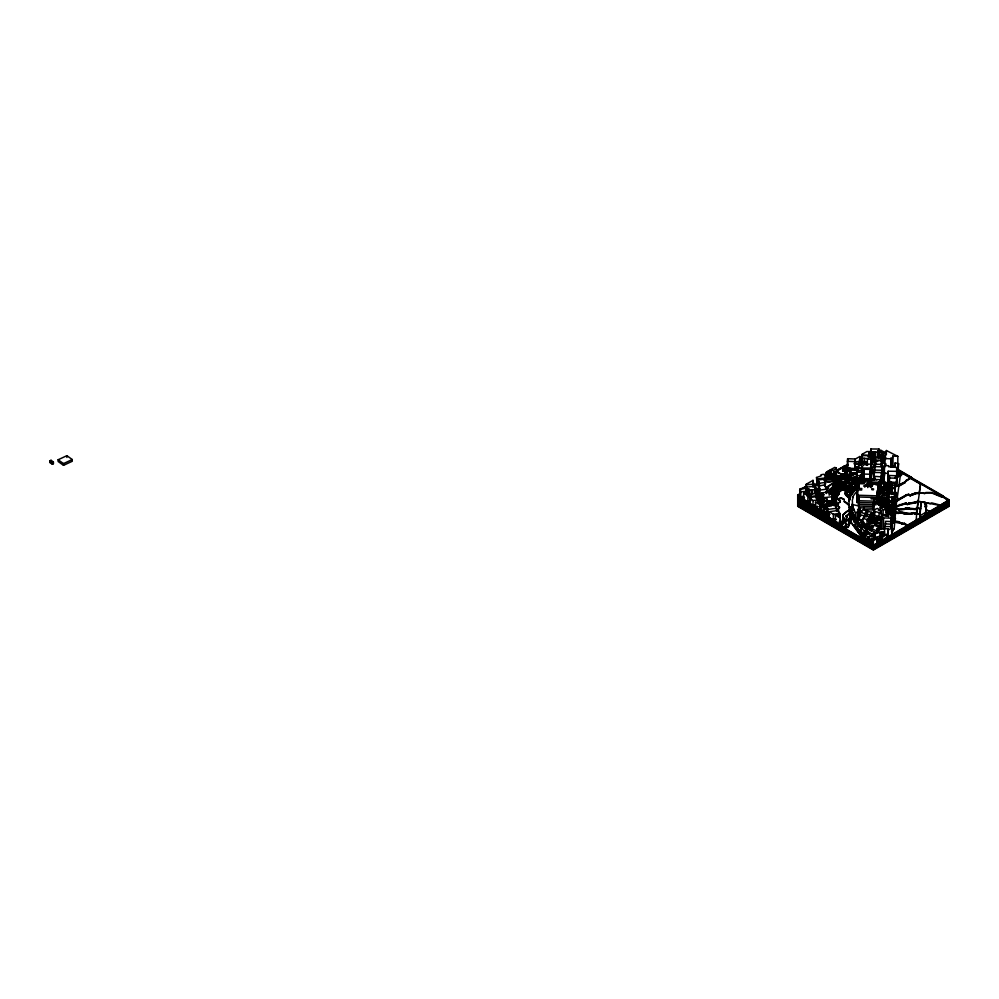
<?xml version="1.0" encoding="UTF-8"?>
<svg xmlns="http://www.w3.org/2000/svg" width="999" height="999" viewBox="0 0 999 999"><rect width="100%" height="100%" fill="white"/><g stroke="black" fill="none" stroke-linecap="round" stroke-linejoin="round"><path stroke-width="1.5" d="M832.492 504.283L833.616 503.633L833.616 502.235L832.179 501.411L833.616 502.235M834.615 504.645L834.627 502.085L833.203 501.261L834.727 502.622M836.7 505.069L836.6 501.823L835.164 500.998M838.511 502.809L839.947 501.985L838.511 502.809L838.149 506.768L839.585 507.592L838.074 510.114L837.799 509.015L839.585 507.155L838.298 506.431M838.623 516.421L839.947 515.659L839.947 513.561L838.511 512.737M839.947 502.422L839.947 500.324L838.511 499.5L839.222 498.264L841.37 497.852L844.242 499.5L841.37 498.289L839.222 498.701L838.511 499.937L839.947 500.324M844.242 501.598L847.102 502.809L849.162 505.531L844.242 501.598L844.242 499.5M864.297 538.961L864.297 538.186L866.545 540.247L864.297 538.961L864.297 534.777L865.696 533.928L864.297 534.777M867.169 540.084L866.545 539.373L867.169 542.057L867.169 541.296L797.714 501.098M861.812 466.808L861.8 468.032L870.666 468.081L870.766 464.135L864.822 464.16L861.812 466.808L861.812 469.767M884.814 486.263L883.491 484.253L884.814 485.489L884.04 485.901M884.215 482.792L884.215 484.053L887.124 483.728L887 482.704L884.215 482.792L884.215 486.238M835.614 475.749L837.799 476.585L848.051 475.512L850.174 476.186L855.544 473.963L850.761 474.413L850.773 469.031L856.742 469.105L856.742 470.417M871.515 454.57L871.74 452.872L870.166 453.596L870.154 455.182L868.88 455.207M868.88 452.322L870.166 451.585L868.88 452.322L868.88 455.644L870.166 454.907M870.916 454.483L870.891 457.392L877.696 457.38L877.784 456.231L878.945 456.193L879.008 449.038L870.916 448.976L870.891 451.885L874.724 452.41L877.696 451.873L877.784 450.724L878.945 450.699L879.02 449.038M892.182 493.543L892.194 490.796L891.145 490.184L892.194 491.233M896.003 505.769L896.003 506.643L905.843 503.733L907.279 504.557L918.131 502.072L920.666 483.404M918.143 500.149L917.169 508.716L915.159 509.54L906.568 508.716L898.688 509.952L897.252 509.128L886.887 510.939L886.887 510.064L885.314 509.852M870.816 458.566L871.253 455.706L862.362 455.594L862.437 462.025L867.07 462.375M864.048 474.075L864.16 469.268L870.504 469.393L870.204 478.721L864.048 478.571L864.048 474.075L870.191 474.238L870.504 469.393M864.048 478.571L864.16 473.326M856.742 469.105L856.667 472.939L857.429 470.404M842.706 471.203L842.769 466.883L844.717 466.958L844.717 469.143L844.555 471.266L842.706 471.203L842.769 466.883M891.957 532.205L894.205 528.421L895.716 510.464L895.254 514.772L893.98 514.847M844.055 466.046L845.129 465.784L837.587 469.78L837.799 472.29L840.896 473.813L844.779 473.838L845.441 473.538L845.354 467.632L849.325 467.694L849.899 471.341L850.761 471.216L849.799 474.15L845.466 474.263L845.329 472.677L845.329 469.105L849.899 469.193L849.799 474.15M849.899 469.193L849.799 471.528L847.152 471.491L847.177 474.325M888.198 513.548L888.074 516.021L882.279 515.147L882.279 516.908L880.743 517.02L880.581 529.408L883.428 528.708L883.403 517.919L891.233 518.181L891.632 513.174L888.198 513.548L888.198 516.533M861.787 474.163L860.364 475.149L860.251 478.321L856.867 478.121L857.105 472.152L861.75 472.327L861.787 476.785L860.251 478.321M889.934 489.223L889.897 488.598L890.184 490.297C893.406 490.671 889.709 494.268 890.184 490.734L889.684 487.275M847.389 492.282L846.328 493.656L847.751 492.819C847.015 486.438 838.149 486.738 836.75 492.644L835.027 494.018L836.463 494.842L835.564 499.013L834.103 499.95L835.564 498.576M835.564 499.013L836.463 494.842M836.787 498.513L837.549 495.204L839.322 493.631L838.261 492.307L842.095 489.547L843.618 489.498C848.863 490.172 843.256 495.092 846.303 491.983M874.2 472.477L873.975 480.219L874.2 472.477L881.593 472.527L881.48 478.309M874.325 480.007L874.2 475.099M859.764 463.836L861.55 464.61L859.764 463.836L859.852 462.599M862.149 455.132L862.199 454.258L866.882 451.548L869.555 451.61L869.455 455.282L862.149 455.132L862.149 459.053L862.199 457.754L859.714 459.19L859.739 460.302L861.875 460.052L861.875 459.178L862.025 462.525L862.861 463.349L866.633 463.399L860.226 461.638M867.369 458.778L870.866 459.44L871.078 456.381L867.369 458.778L867.369 465.409M836.6 501.823L835.164 501.436L836.638 499.637L835.201 500.899M836.638 500.074L836.712 498.451M883.803 482.629L887.786 483.229L883.803 483.066L884.639 465.584L888.748 465.721L888.623 466.72L895.254 467.02L897.152 468.044L896.79 482.105L897.152 468.044M901.548 474.687L897.439 477.272L896.565 478.146L897.152 478.783M892.107 485.951L889.222 485.876L889.397 475.499L896.652 475.749L896.428 486.063L896.652 483.166M857.204 474.513L857.429 467.345L859.827 467.395L859.739 468.531L863.336 468.643L863.086 474.675L863.336 468.643M856.867 478.121L857.105 474.325M870.866 467.395L871.078 456.381M875.249 466.633L875.449 461.351L877.646 461.388L877.859 460.527L881.518 460.676L881.518 465.621M860.002 479.52L864.073 477.01L856.643 480.344L856.643 481.106L860.863 479.52L871.14 479.657L872.065 473.189M873.775 479.62L874.575 468.843M874.025 478.059L873.975 479.782M844.555 471.266L844.717 466.958M891.333 527.422L891.632 513.174M881.218 466.87L881.518 460.676M894.829 487.887L895.017 485.551L892.207 485.514L892.182 487.787L894.829 487.887L894.829 493.643M862.437 458.229L868.318 458.578M894.167 497.09L896.515 497.152L896.652 493.244L893.143 493.144M896.515 497.152L896.652 493.244M872.065 473.626L872.564 467.32M867.744 487.574L868.168 482.48L870.841 482.704M870.416 487.524L870.629 485.039M874.275 474.013L874.575 466.62L882.03 466.795L881.593 475.149M874.2 473.676L874.575 469.28M883.091 482.829C882.916 485.726 884.115 478.296 883.328 480.931M888.898 487.737L889.01 485.989M889.734 486.838L889.684 487.712L889.572 485.102L890.446 484.59L889.734 486.038M856.892 495.192L877.197 495.829L877.197 497.577L856.892 496.94L858.041 482.829L863.91 483.004L863.835 483.816L860.102 483.703L860.176 482.892M881.967 482.117L880.082 481.918L878.271 483.441L877.172 497.852L873.963 497.752L873.65 502.884L856.867 502.46L858.041 484.577M857.666 490.372L856.867 500.711L873.65 501.136M856.867 502.46L857.641 494.03M856.867 497.215L859.003 497.29L858.69 502.422M879.919 481.431L879.407 486.975L878.333 486.95L877.172 499.6L873.963 499.5L873.476 506.481L858.516 506.031L859.003 500.786M863.373 482.992L863.498 481.755L867.769 481.893L867.656 486.613L868.168 481.068M863.511 483.354L863.898 479.183L868.168 479.32L868.081 483.791M873.963 497.752L873.476 509.977L863.86 509.69L864.123 506.905M867.769 481.893L867.656 483.129L863.623 486.088L872.177 486.351L870.441 481.968L879.52 482.255L879.52 484.003M868.168 479.32L867.656 484.865L864.635 487.1M867.794 486.838L868.168 482.817L871.178 482.904M870.329 486.7L870.891 479.345L879.919 479.682L879.407 492.22L877.272 492.157L876.56 499.862M872.464 483.266L872.389 484.078L876.123 484.203L876.198 483.391L872.464 483.266L872.389 485.826L872.464 485.014M873.426 504.72L873.313 505.956L873.313 503.159M876.56 498.126L877.272 490.409L879.407 490.472L879.919 484.927M858.516 507.767L873.476 508.229L873.963 502.984L877.172 503.084L878.333 483.454L879.407 483.491L879.407 492.22M879.919 479.682L879.407 485.227L878.333 485.202M879.919 483.179L879.407 488.723L878.333 488.698L877.172 501.336L873.963 501.248M892.095 494.243L892.182 493.294L893.98 493.768M874.699 467.495L875.274 461.95M872.564 467.757C875.461 464.622 870.117 462.837 872.926 463.711M884.639 472.402L884.34 475.649L881.78 477.647L883.216 478.471L881.143 480.294L881.767 474.388M882.542 469.63L883.553 470.379L883.553 472.564L882.492 472.377L883.603 466.246L883.528 468.756M882.492 472.377L882.829 471.091L881.83 472.652M888.099 485.464L888.136 471.216L896.79 471.353M887.911 484.103L888.223 480.644L888.099 481.381M895.291 483.329L895.092 485.289L892.207 485.152L892.194 483.229L895.291 483.329L895.092 491.046L895.529 482.405L891.145 482.055L891.195 488.573L892.906 488.611L892.194 488.561L892.207 490.921M887.911 496.091L889.023 496.128L888.898 497.352L894.592 496.578L894.929 493.331L886.65 494.555L887.911 496.091L887.911 501.286L886.65 499.762L886.862 492.582M891.695 501.685L891.595 502.647L891.695 496.478M894.929 493.331L894.592 501.785L894.592 496.578M925.274 504.607L925.274 502.422L921.103 502.285L919.842 514.335L920.316 517.682L920.042 514.185L913.498 512.662L909.202 513.486L900.474 511.9L895.653 512.262M919.842 516.52L921.103 503.596M870.728 458.304L873.351 459.465L871.19 460.914L871.19 463.099L873.338 461.863L872.839 461.338M895.254 514.772L895.441 512.674L889.984 512.537L893.643 513.886L893.943 512.275M920.441 514.36L920.316 515.496L925.586 512.462L926.435 504.77L925.012 504.72L925.274 502.422M884.639 473.276L883.803 482.192L885.663 482.267C890.134 485.639 886.138 483.978 888.498 482.38L888.061 481.368M883.803 483.504L884.14 479.595M888.123 530.157L888.273 528.771L884.502 528.783L884.49 526.61L891.832 526.573L891.882 527.984L888.123 530.157L888.123 536.713L888.273 528.771M888.148 485.639L887.924 487.949L885.726 487.849L885.863 484.115M875.299 464.223L875.599 461.663M875.299 464.66L875.536 451.773M882.354 460.414L882.641 457.854L875.599 457.604L875.299 460.164L882.354 460.414L882.204 465.384L883.64 467.857M882.354 464.922L882.641 457.854M882.067 470.741L881.38 473.688M896.877 500.599L900.898 471.553M887.924 487.949L888.061 484.627L884.04 484.602L883.678 488.598L884.04 486.338L884.777 486.351M847.639 465.546L847.314 468.606L847.639 458.691L855.107 459.003L854.782 468.906L848.813 468.668M854.782 468.906L855.107 459.003M855.906 468.693L855.007 469.955L855.906 468.456L854.919 467.42L854.782 468.469L848.813 468.231M895.941 494.143L896.14 492.495L892.182 492.42L892.095 493.369L895.941 494.143L895.941 495.442L896.14 492.495M885.614 488.249L885.726 486.975L886.687 487.512L885.626 488.124L886.7 487.012M895.029 521.191L895.466 518.119M848.775 525.536L848.95 523.813L850.374 522.989C847.264 523.189 850.636 517.719 850.536 520.192L852.572 518.156M892.157 503.021L892.294 501.96M892.157 503.459L892.294 502.397M842.806 517.307C845.916 520.092 841.121 516.645 843.381 514.335L846.74 511.313L851.922 509.54M840.159 524.288L841.732 523.326L842.806 518.968L844.242 518.131M842.806 517.744L843.019 515.771M842.269 522.402L842.806 518.968M848.95 523.813L850.374 523.426L850.449 522.477L849.013 521.653M882.042 500.449L882.304 498.451M882.292 498.201L884.515 497.777L878.683 499.175L878.683 499.95L882.292 498.963L882.304 498.014M882.292 498.963L882.142 502.01L884.552 504.807L881.23 505.494L878.133 503.309M891.907 501.148L888.323 500.287L885.064 501.86L885.064 504.483L888.785 506.468L888.336 502.834L891.907 501.148L891.907 503.771M893.643 513.886L893.643 516.071L894.205 509.815L885.539 509.74L897.252 508.366L898.688 509.19L903.933 508.916L906.568 507.954L915.159 508.778L917.169 507.954M893.83 513.736L894.205 510.252L885.314 510.289M897.801 468.444L898.576 463.673L895.179 462.887L894.517 466.795M895.466 476.086L897.801 476.311L898.576 463.673M897.951 474.787L899.3 474.163L897.926 475.399M918.131 501.311L907.279 503.796L905.843 502.972L889.222 508.254L885.663 507.854L885.663 508.616L887.512 509.353L895.803 507.992L896.041 505.506M891.608 526.81L891.995 521.59L885.638 521.328L885.214 526.523M891.608 532.08L891.995 521.59M916.345 513.648L917.032 509.053L916.183 520.067M881.642 479.07L881.068 480.756L881.642 475.586M833.091 500.099L833.291 498.489L834.714 497.652L833.291 498.489M834.128 499.4C833.678 503.583 836.288 501.186 834.04 501.648M834.714 498.089L835.439 495.005L834.003 494.168L836.2 491.895C836.937 487.799 841.52 485.514 845.142 487.749C850.948 492.619 848.913 498.776 856.243 486.376M884.764 482.517L883.803 481.755M890.821 467.195L890.933 458.204L892.432 458.291L892.806 456.081L897.826 456.356L897.801 476.311M885.002 465.484L885.002 458.516L886.375 450.512L897.826 456.356M885.239 466.221L885.688 463.548M885.239 466.658L885.688 463.986M896.041 505.944L896.877 500.162L896.852 501.186L906.568 495.442L908.715 495.017L910.151 495.854L915.159 493.781L919.23 493.369L919.23 492.495L924.475 493.319L925.911 492.495L931.642 492.495L941.67 496.628L943.006 495.854L941.67 497.065L931.642 492.932L925.911 492.932L924.475 493.756L923.039 492.932L917.307 492.932L910.151 495.516L908.715 494.58L906.568 495.104L902.272 497.589A12.687 7.33 0 0 0 897.964 500.074L896.852 500.861M894.992 502.559L895.391 500.349L892.294 500.212L892.132 501.498L894.992 502.559L894.992 504.745L895.391 500.349M917.032 509.49L918.118 502.784M843.019 516.208L843.381 514.335M844.242 521.878C836.6 530.644 845.441 523.276 844.53 520.392L845.953 519.567M844.242 522.315L844.53 520.392M891.845 517.307L891.183 520.741L893.193 520.866L893.843 517.432L891.845 517.307L891.408 521.778M891.183 522.927L893.193 523.051L893.843 519.18L891.845 519.055L891.52 521.153M882.354 492.07L879.644 494.13L881.243 484.765L880.244 484.165L884.015 478.996L880.144 484.49L881.243 485.089M883.079 506.905L878.133 503.421L881.243 486.838L880.244 486.238M882.704 507.729L878.133 504.507L879.57 496.291M880.107 494.38L880.681 490.571M836.563 505.157L836.363 506.093M873.064 451.948L873.064 457.455M883.328 469.617L883.603 467.994M835.401 505.544L835.476 502.035M884.764 489.722L884.215 490.059L884.664 487.774L887.924 487.512L888.223 488.411L887.199 488.998M883.403 490.259L884.664 487.774M887.037 486.063L887 482.704M846.153 519.567L847.102 516.92L845.678 516.096L850.861 512.587L850.024 509.478L848.838 509.602M886.038 498.051L881.942 498.489L881.842 495.154L886.862 493.019M895.079 488.661L895.529 482.405M888.91 492.245L888.373 494.33M882.641 533.778L882.816 533.154M884.814 485.489L884.04 485.576L883.678 487.837L884.664 487.874M851.136 522.277L863.548 539.535L851.136 522.602L850.274 517.182L845.953 521.653L845.429 523.726L846.865 524.55L846.39 525.649L843.768 527.247L797.714 500.224M832.417 497.989L833.853 497.152C835.326 494.905 831.243 494.468 834.215 491.97L835.639 491.133C836.625 485.864 843.268 484.565 847.102 487.824L850.936 492.42L856.243 485.951M832.979 494.33L834.415 495.154L833.853 497.152M835.439 495.005L834.827 497.015M845.953 521.653L853.77 515.434L851.922 509.977M882.192 535.189L882.641 533.341L882.192 535.189L880.606 535.027L881.056 533.291M853.258 497.177L852.472 496.94L853.258 497.177L852.309 500.199L852.622 505.619M889.247 491.67L888.848 492.944L889.859 488.836L888.236 488.311L885.614 490.596L887.711 491.72L889.098 489.647M881.493 456.306L880.893 457.979M881.493 456.743L880.993 458.204C881.043 456.506 884.852 457.43 886.15 458.229M849.013 522.09L851.585 519.168M881.83 473.089L882.529 472.052M894.205 528.421L891.957 532.105M880.968 511.038L880.643 512.337L880.968 511.476M899.3 474.6L899.637 473.264L898.401 472.09L899.637 473.264M885.863 486.301L885.963 483.853M846.328 493.219L849.937 497.002L850.311 495.604L849.412 495.167L856.243 486.813M856.243 487.912L849.412 496.278L850.311 496.715L848.988 500.274L850.311 496.041L849.412 495.604L856.243 487.25M850.311 497.352C846.091 505.282 852.634 497.927 849.412 496.915L856.243 488.561L849.412 497.352L850.311 497.789M833.066 495.504L832.954 496.203L831.63 494.667L837.137 486.6C842.769 482.679 848.576 487.562 851.348 491.933C848.039 487.874 842.756 483.166 837.137 487.037L831.63 495.104L833.066 495.941M845.441 473.976L842.232 474.463L837.799 472.727L837.075 471.491L837.587 469.78M835.439 495.442L834.003 494.605L836.2 492.332C836.8 485.651 846.103 486.975 847.701 490.259M884.227 489.373L882.704 490.322L882.367 492.332L882.966 488.711L884.227 489.373L884.227 491.558M882.367 492.332L882.966 488.711M832.979 494.767L835.639 491.57C836.625 486.301 843.268 485.002 847.102 488.261L849.375 491.92L850.811 492.307M839.447 521.316L839.947 520.179L839.447 521.753M846.39 525.649L846.865 524.113L845.429 523.726M845.953 520.004L846.153 519.13L844.53 520.829M836.937 496.503L836.875 497.14L839.322 493.631M883.079 452.335L879.595 452.247L879.595 457.654L882.929 458.004L883.079 452.335L884.964 452.559L880.643 450.062L879.595 452.247M834.627 489.672L836.088 486.7L834.652 485.876L838.149 483.853L846.465 485.664L851.747 491.008L847.901 486.938L844.942 485.339L838.149 484.29L834.652 486.313L836.088 487.137L834.627 490.109L830.581 494.393L833.191 490.497L834.627 490.109M834.727 488.074L829.632 493.406L834.078 489.36L835.102 486.825C831.867 485.089 837.199 482.917 838.885 482.992L846.865 485.002L852.147 490.084L845.341 484.665L838.885 483.429C836.65 482.817 832.105 486.775 835.102 486.825M879.894 455.044L878.283 458.066L879.894 455.482M881.555 476.548L884.527 473.439L881.555 476.111M797.714 500.661L845.004 528.396L848.126 527.097L848.775 525.374M836.463 495.279L835.027 494.455L835.314 493.469M858.84 517.819L855.369 519.817L851.922 511.288L851.922 504.383L858.928 506.018L860.027 508.741L860.027 515.646L857.592 516.308L858.241 518.231L856.155 522.377M868.843 542.557L854.807 524.95L858.153 518.843L857.592 515.871L860.027 515.209M835.314 493.906L836.75 493.081C837.799 487.837 845.142 487.512 846.852 490.509M879.832 484.153L880.594 480.319L878.271 483.116M857.854 516.758L859.377 516.758M856.692 519.243L857.367 517.957L858.203 518.444M857.367 517.957L854.707 522.39L852.584 519.068M874.55 509.59L874.55 514.697L873.663 516.258L873.663 511.151L874.55 509.59L877.497 508.366L881.38 511.251L881.38 516.371L879.12 517.694L876.398 516.982M874.55 514.26L873.663 515.821L874.5 516.046M825.424 508.241C826.185 510.052 819.292 512.699 820.679 506.505M822.214 511.413L826.048 508.591M826.385 493.131L833.391 488.086L834.215 486.913L833.391 484.777L835.951 482.954L839.41 482.255L845.466 483.479C846.865 481.218 853.034 484.965 849.113 486.026L852.622 489.06L856.243 484.203L851.697 480.906L843.281 479.145L840.896 479.97C835.077 478.883 829.719 484.627 824.287 480.619M828.671 491.983L830.981 490.859L831.955 488.911M840.234 523.888L842.269 521.965M826.036 491.645L829.145 490.159L833.416 486.014L832.629 487.649C830.756 489.785 825.961 491.62 825.898 492.132M847.102 516.92L846.39 518.156M881.518 470.279L883.528 468.319M866.383 524.537L865.846 525.911L866.383 524.537L862.999 523.538M896.977 468.843L911.488 477.335L905.843 480.581L905.131 482.155L895.529 486.875M899.225 485.127L899.225 486.001L905.131 482.592L905.843 481.019L911.488 477.659M856.692 519.143L854.345 522.015L850.024 509.365L848.838 509.927L850.024 509.365M818.193 485.177L818.193 479.945L824.6 479.195L825.024 486.313L824.187 485.027L818.418 485.976L818.418 491.121L820.029 495.254L823.975 494.642M824.849 479.757L824.637 485.352L826.623 489.085L826.623 492.957M854.807 524.625L856.155 522.702M855.169 522.19L854.345 522.34M831.955 489.348L834.215 486.913M839.322 494.068L837.899 493.244L842.095 489.985L843.618 489.935L846.303 492.42M870.316 472.09L869.667 473.414L870.316 472.527M872.414 480.069L873.838 478.346M872.414 480.507L873.251 479.233M843.381 514.772L846.74 511.75L851.985 510.139M880.057 494.055L882.879 490.784M880.057 493.731L882.879 491.108M852.472 497.002L857.454 490.459M869.667 514.897L871.74 512.337L868.356 511.426L866.283 513.986L869.667 514.897L869.667 519.305L871.74 516.745L871.74 512.337M871.74 516.308L870.104 518.768M871.165 514.323L874.887 511.65M872.414 513.886L874.887 512.737M870.092 517.657L872.427 514.797L878.021 516.308L878.021 518.493L876.735 520.067L873.601 519.218L872.552 520.516L870.092 519.842L870.092 517.657L872.552 518.331L873.601 517.032L876.735 517.882L878.021 516.308M871.652 517.494L870.092 519.405L872.552 520.079L873.601 518.781C882.329 518.868 864.822 525.124 869.417 522.09M880.643 519.83L877.209 519.492L878.021 518.056M850.786 486.55L852.222 485.726L850.811 483.941L845.878 482.067L844.442 482.892L837.262 482.055L832.879 484.49L837.262 481.618L844.442 482.455L847.826 481.918L851.81 484.577L852.222 485.289L850.786 486.55L853.134 487.999L856.243 483.766L851.697 480.469L843.281 478.708L840.896 479.532C835.077 478.446 829.719 484.19 824.287 480.182M852.147 489.647L856.243 484.64M851.747 490.571L856.243 485.077M851.348 491.496L856.243 485.514L854.133 483.828M856.243 487.687L849.412 496.041L850.311 496.478M850.311 495.604L850.311 496.915L849.412 496.478L856.243 488.124L856.243 483.329L853.071 480.806L864.809 481.73M856.006 520.916L858.553 521.69L857.542 522.839L857.542 526.286L859.552 526.923L859.552 523.476L861.712 520.891L857.292 519.655L856.006 520.916L856.006 524.375M859.552 526.923L861.712 524.35L861.712 520.891M855.369 519.817L855.369 512.924L858.241 511.326L857.592 509.403L860.027 508.741M880.544 526.798L879.07 528.496L879.07 523.301L880.544 521.603M857.542 526.286L858.553 525.137M876.897 526.61L876.897 522.702L877.896 521.59L875.524 520.816L875.524 526.023M870.953 528.508L869.567 530.082L864.397 527.834L865.097 527.185L870.953 528.508L870.953 530.694L869.879 530.282M860.052 527.522L860.052 526.211L862.362 523.651L867.02 524.925L865.721 527.659L863.286 527.072L863.286 525.761L865.721 526.348M871.39 531.268L871.39 528.621L874.887 524.812L879.445 526.211L879.445 530.182L877.222 532.604L877.859 532.804L877.222 528.633L877.222 532.604M889.859 488.836L889.859 491.021L887.711 493.469M888.748 490.921L888.748 493.106L889.285 489.46M877.222 528.633L879.445 526.211M881.568 479.945L883.216 478.908L881.78 478.084L884.34 475.649M877.06 532.355L877.859 528.833M876.647 533.503L877.06 529.695M864.635 513.623L867.394 510.614L862.999 509.478L860.376 512.312L864.635 513.623L864.635 516.358M864.297 528.159L867.169 526.498L865.721 527.222L863.286 526.635M865.721 527.659L867.02 526.236M867.169 528.134L866.982 519.567L869.417 516.933L865.196 515.571L862.999 518.381L862.999 523.963L866.982 525.162L869.417 522.527L869.417 516.933M869.829 526.323L869.03 527.185L870.466 527.709L872.676 525.486L868.356 524.213L867.169 525.511L869.829 526.323L869.829 528.946M863.81 522.077L862.1 523.913L862.1 519.98L865.534 516.321L861.413 515.034L857.966 518.693L857.966 521.303M862.249 528.159L863.286 525.761M827.047 486.863L828.483 488.124L827.047 486.863L836.575 480.781L843.481 481.456L846.39 480.656L854.27 484.378L856.23 483.341M827.047 487.3L836.575 481.218L843.481 481.893L846.39 481.093L854.27 484.815L856.23 483.766M847.102 517.357L845.678 516.533L852.597 512.087M884.04 484.602L883.928 486.888L880.456 489.572L883.928 486.126M883.928 486.463L880.456 489.248M900.524 475.861L901.548 474.8L901.123 472.952L898.613 470.991L897.914 468.956M900.336 475.424L900.336 476.298L901.548 474.363L896.565 477.709L895.291 477.622M878.895 519.805L880.881 517.757M862.999 523.963L864.098 522.852M870.054 530.182L871.378 529.408M873.251 479.345L874.025 478.496M873.838 479.12L873.251 479.67L873.251 478.908M820.604 505.282L822.277 503.796L821.99 502.597L823.676 502.659M820.604 505.619L821.815 503.633L815.184 484.902M878.483 519.492L879.382 518.381L878.483 519.168L880.643 519.505M830.943 474.925L833.516 475.886L833.516 470.517L836.338 467.994L834.702 467.382L830.943 469.555L830.931 476.173L826.385 477.809M860.863 478.758C857.005 475.699 829.02 480.282 836.338 472.49L834.864 471.94M833.516 475.886L836.338 473.364L836.338 467.994M880.893 457.43L880.681 458.054L880.943 457.405M884.352 489.81L884.352 487.624L885.339 486.963L888.211 487.624L885.501 490.034L883.878 489.26L883.878 491.446M833.541 485.639L835.951 483.391L839.41 482.692L845.466 483.916L847.227 483.141L850.536 485.189M875.524 520.816L877.085 519.443L878.758 519.967M836.338 473.364L834.702 472.752L825.886 477.847L827.422 477.709L827.234 471.853L831.43 470.279L830.294 469.842L826.972 471.753L826.985 477.21M830.931 476.173L831.43 470.279M826.136 477.697L826.26 472.165L825.973 477.872M828.121 515.147L829.607 514.235L828.121 515.584L797.714 497.602M823.526 499.063L822.152 498.888L822.015 496.853M895.441 476.91L896.84 475.786M895.441 477.347L896.84 476.223M843.768 526.81L846.39 525.212M828.795 478.721L828.795 479.595L826.473 478.921L826.335 477.41L830.931 475.736L831.43 475.312L830.294 474.862L830.943 474.488L833.516 475.449L836.338 472.927L834.702 472.315M883.878 489.26L885.401 488.036L884.352 487.624M868.393 523.201L876.373 519.53M896.852 500.424L906.568 494.667L908.715 494.255L910.151 495.079L915.159 493.019L919.23 492.607L920.603 484.028M887.224 494.205L891.42 491.87L892.057 494.006M887.224 495.079L888.373 493.893L888.386 494.592M881.081 488.811L882.304 487.862M873.663 511.151L879.12 512.587L881.38 511.251M888.748 493.106L887.711 493.906L887.736 491.57L884.565 489.885L882.542 491.083L882.542 493.269L884.003 494.105L883.228 494.567L884.003 491.92L882.542 491.083M874.162 460.589L875.374 459.565L875.449 466.283M870.991 463.086L875.374 460.002L872.889 459.178M800.424 495.604L797.714 497.165L826.323 513.686L827.622 512.924L826.747 510.514M850.274 518.056L853.77 514.997M882.142 502.01L882.117 500.986L883.64 500.861L882.704 499.125L888.111 497.49M885.301 498.926L888.111 497.927M894.842 501.498L896.852 500.312L897.789 497.877M894.842 501.935L906.568 495.005M888.985 481.88L889.485 481.106L889.222 485.439L892.144 485.514M870.891 479.458L871.64 479.358M894.093 514.71L892.07 516.083L892.07 518.256L894.093 516.895L894.093 514.71L890.009 512.699L887.986 514.06L887.986 516.246M871.053 462.612L874.162 460.926M822.152 498.451L822.926 499.1L817.669 502.197M822.439 499.388L819.205 501.86M820.753 500.936L819.205 502.185L817.344 496.166L817.644 497.165L823.476 494.293L819.168 496.965M859.877 468.444L862.624 468.394M856.405 469.78L856.405 467.594L863.148 463.199L867.407 464.535L866.083 465.322M858.016 467.932L856.405 468.906L857.941 469.742M858.016 468.369L856.405 469.343L857.941 470.179M883.753 492.22L882.542 492.944L883.403 493.431M882.542 493.269L883.753 492.544M878.883 518.793L882.866 516.308L879.382 518.818M819.217 484.877L817.032 485.139L816.52 477.485L821.066 475.924L820.753 475.037L821.902 474.55L824.237 474.275L825.511 477.934L825.511 484.14L824.662 481.693M806.268 484.228L806.48 490.659L806.268 484.228L812.999 480.344L814.235 486.938M799.65 495.005L800.324 494.955L800.461 488.673L805.594 488.061L806.705 491.221L800.599 491.92L799.65 490.284L800.324 490.234L800.261 496.441L799.65 490.284M855.156 459.153L859.889 456.481L860.339 463.012L859.502 463.049M836.238 470.991L847.839 464.298M835.951 471.59L847.839 464.735M835.326 472.39L837.961 470.879M843.206 467.844L847.239 465.509M813.286 485.664L819.192 482.142M824.55 479.058L832.704 474.338M843.206 468.281L845.966 466.683M897.027 469.755L949.05 499.787L949.05 506.331L873.388 550.024L797.714 506.331L797.714 494.98L800.461 493.394L800.461 488.673M813.286 485.989L819.28 482.529M824.55 479.483L832.579 474.85M843.293 468.668L846.24 466.97M800.411 493.856L797.714 495.417L803.646 498.838M813.835 486.113L819.28 482.967M824.575 479.907L827.372 478.296M826.385 477.26L829.919 476.873L832.629 475.262M843.368 469.055L846.24 467.407M859.477 459.765L862.199 458.191M800.399 494.305L797.714 495.854L809.914 502.897L809.427 501.685M813.835 486.55L819.205 483.454M843.368 469.493L846.053 467.944M859.477 460.202L862.162 458.641M871.777 453.096L870.154 453.671M800.399 494.742L797.714 496.291L815.496 506.555L817.869 506.318M843.368 469.93L846.053 468.381M870.166 454.47L871.777 453.534M800.424 495.167L797.714 496.728L822.077 510.789L822.214 511.738L824.063 509.79M843.368 470.367L846.053 468.818M867.981 456.156L870.678 454.595M862.861 463.349L862.025 462.1C859.602 462.774 859.802 460.402 862.149 461.201L866.633 462.962L866.633 463.836M826.473 478.921L826.473 478.159L829.919 479.37L833.353 478.046L841.258 478.409M826.473 478.484L829.919 479.807L840.421 477.597L849.15 478.733M797.714 494.98L803.233 498.164L804.482 497.44M804.482 497.864L803.233 498.164M828.795 479.595L826.235 479.258L839.46 477.722L839.46 478.596L864.909 481.393M840.421 477.709L851.41 479.095L857.005 475.786L851.41 478.658L845.054 477.36L835.888 477.609M810.501 495.192C804.545 497.664 813.024 495.379 809.215 495.329M839.46 478.596L845.054 478.121L851.41 479.42L853.483 478.321L870.653 479.882M825.611 487.687L827.047 488.511L828.483 487.687M825.611 488.124L827.047 488.948L828.483 488.124M818.805 493.956L819.667 493.456L817.731 494.88C815.971 492.532 814.872 495.317 814.622 491.808M819.892 489.223L814.834 489.785L816.433 493.681L818.805 494.068M816.433 494.455L818.805 494.83M808.241 501.486C812.037 498.588 809.39 502.722 807.854 501.273M851.41 479.095L853.483 477.997M884.352 460.389L881.767 462.325L884.352 460.826L884.352 458.741M830.581 493.956L829.145 495.217M853.071 482.117L853.071 480.369L856.643 480.232L848.326 479.333M860.002 479.857L855.731 480.731M849.113 486.026L850.536 484.752M822.277 503.359L820.316 505.007M832.417 497.552L833.853 496.715M829.532 501.51C831.655 501.023 828.296 502.272 827.209 501.798M878.271 482.679L879.694 481.843M878.271 483.004L879.694 482.18M898.351 473.176L898.351 473.613M880.144 484.053L881.493 481.668L880.082 481.481M888.498 482.38L887.149 483.778M838.623 515.984L839.947 515.659M833.666 519.23L834.14 518.956M891.158 485.964L891.046 490.122L890.733 487.862M880.918 492.569L882.354 491.745M895.529 486.438L905.131 481.83L905.131 482.592M881.942 498.489L881.842 496.903C884.053 495.467 874.824 497.927 881.842 497.44M879.345 496.953L881.842 497.115M899.225 485.676L905.131 482.267M842.806 519.405L844.242 518.568M891.071 493.019L892.182 492.37M891.071 493.456L892.182 492.807M850.274 517.295L852.01 516.296L851.173 514.385M850.274 517.732L852.01 516.733M851.922 510.851L854.607 517.482L850.536 519.43L848.838 509.49M854.607 517.482L850.536 519.867M883.066 501.635L878.458 501.261M887.124 501.56L884.802 498.876L882.704 499.562L883.503 501.386L882.704 498.688L884.802 498.002L887.587 500.699L887.587 502.01M888.523 504.982L888.336 505.019M915.159 493.456L911.575 494.692M898.326 506.006L889.222 508.691M893.98 511.338L892.956 510.739C884.29 510.889 883.566 513.536 892.956 511.613L898.201 513.099L899.637 512.275L907.991 513.786M894.679 508.866L886.225 510.601M865.259 528.046L867.169 526.935L866.657 526.211M908.715 503.296L907.279 504.233L905.843 503.296L901.91 504.445M903.933 509.24L905.369 508.416M949.05 499.787L939.984 505.457L920.179 501.635L908.715 503.409M898.201 512.986L900.474 512.225M893.98 512.649L895.441 512.999L895.653 512.15L895.653 513.024L898.201 513.424L900.474 512.662L905.131 514.123L911.1 514.248L913.498 513.424L916.345 514.423L916.345 513.548M885.539 510.177L897.252 508.691L898.688 509.627L903.933 509.353L906.568 508.279L910.863 509.215L915.159 509.215L916.595 508.279L920.591 508.941M918.131 501.198L930.206 503.683L931.642 502.859L939.984 505.019M872.714 540.684L877.497 538.698L876.735 537.687L871.453 539.023L871.453 543.169L872.714 544.83L872.714 540.684L871.453 539.023M879.657 538.973L878.645 539.048L879.657 538.973L879.657 541.595L878.745 542.12L878.645 539.048M882.392 537.4L886.762 534.403L881.405 535.202L882.392 540.022L881.405 535.202M879.12 539.722L881.955 538.086L881.955 540.272L876.735 540.746L877.684 542.082L879.12 541.908L879.12 539.722L877.684 539.897L876.735 538.561L880.893 537.737L881.243 540.322M929.857 511.301L926.011 509.927L929.857 511.301L949.05 500.224L900.411 472.14M925.586 514.198L949.05 500.661L939.597 495.192M895.029 521.078L895.816 522.415L904.42 524.063L907.591 525.899L907.591 525.137L949.05 501.098L946.353 499.537M949.05 501.535L873.388 545.217L869.155 543.206L867.169 539.735M949.05 501.973L873.388 545.654L797.714 501.973M949.05 502.41L873.388 546.091L797.714 502.41M949.05 502.847L873.388 546.528L797.714 502.847M949.05 503.284L873.388 546.965L797.714 503.284M949.05 503.721L873.388 547.402L797.714 503.721M949.05 504.158L873.388 547.839L797.714 504.158M949.05 504.595L873.388 548.276L797.714 504.595M949.05 505.032L873.388 548.713L797.714 505.032M949.05 505.469L873.388 549.15L797.714 505.469M949.05 505.906L873.388 549.587L797.714 505.906M884.639 495.479L884.639 493.294L887.736 491.57M865.696 534.365L861.712 532.567L860.826 531.081L860.826 527.759L863.461 526.298L875.037 532.18L875.037 534.39M885.801 506.056C883.203 503.346 883.266 505.057 885.651 504.108L885.064 503.608M881.23 505.931L885.651 504.108M860.826 527.759L864.16 530.744L866.483 529.482L867.469 530.082L865.022 531.406L865.072 537.175L867.794 539.635L869.929 538.848M865.696 533.928L861.712 532.13L860.826 530.644M873.301 533.129L873.576 536.625L873.301 533.129L875.037 532.18M873.301 536.451L875.037 535.501M865.022 531.406L866.67 532.405L868.031 531.668L872.04 534.14L872.04 537.45M872.04 534.14L873.576 533.304M840.184 476.523L841.083 475.462L848.051 475.074L849.487 475.899L855.544 473.526M845.004 527.959L848.126 527.097M850.861 513.024L849.562 513.686L850.049 515.696M870.666 521.853L868.143 521.103L870.666 521.74L870.666 522.614L872.189 521.853L875.786 522.502M819.205 501.748L817.644 497.927L819.542 497.102L819.542 496.228M873.788 538.174L873.788 534.24L880.169 531.992L880.731 539.935L877.097 540.809M890.371 505.082L892.294 504.183L893.131 504.77L893.131 506.955L894.817 506.156L894.817 503.971L892.032 502.01L888.423 503.708L890.371 505.082L890.371 507.267L892.294 506.368L893.131 506.955M893.131 504.77L894.817 503.971M894.817 505.719L890.371 506.83L888.423 505.457L889.01 505.132L888.785 506.468M49.95 460.789L51.049 460.277L53.397 461.963L53.397 463.711L52.298 464.223L49.95 462.537L49.95 460.789L52.298 462.475L52.298 464.223M49.95 462.537L51.049 462.025L53.397 463.711M52.298 462.475L53.397 461.963M58.129 459.752L66.883 455.681L72.253 459.528L72.253 461.276L63.511 465.347L58.129 461.501L58.129 459.752L63.511 463.598L63.511 465.347M63.511 463.598L72.253 459.528M886.862 514.635L884.689 515.721L888.498 514.035M884.689 515.397L886.725 514.473M816.121 497.727L817.644 497.052M816.121 498.164L819.168 497.29M883.665 501.748L883.665 500.437L883.041 501.998L883.665 501.748L882.879 501.036L883.466 499.463M882.879 501.036L882.704 498.688M874.887 511.863L872.464 512.949L872.539 514.273L874.325 513.661L872.539 513.836M880.219 510.364L880.219 507.654L884.115 505.931L886.325 508.466L886.325 513.886L883.141 515.284L880.219 513.074M880.219 507.654L883.141 509.865L886.325 508.466M887.124 501.123L888.723 500.874M870.653 479.545L870.329 484.952L871.565 487.05M882.716 506.98L887.012 505.694L884.352 507.105M883.665 501.311L883.041 501.56L884.252 502.559L883.253 502.909L882.142 501.573M878.333 510.139L880.057 509.915M867.794 537.012L871.003 535.839L868.281 533.366L865.072 534.552L867.794 537.012L867.794 539.635M882.929 505.844L884.552 505.244M881.23 505.494L881.23 506.256L884.552 505.569L886.513 506.78M880.306 503.883L884.252 502.997M880.581 518.918L883.428 518.231M883.041 500.686L884.402 501.823L887.587 500.699M856.643 480.781L858.328 480.544M882.966 507.055L878.133 503.633L878.183 502.672L879.769 503.484L883.253 503.021L882.142 501.673M878.183 503.434L883.603 504.208M873.675 512.412L871.815 513.424L873.675 512.849M884.352 507.43L895.803 507.992M903.933 503.946L905.843 503.409M896.39 506.218L901.91 504.77M880.831 532.904L879.732 533.166L880.781 534.615L880.256 539.273M869.205 541.171L868.581 537.624L870.878 536.276L873.226 535.739L875.099 538.498L869.53 539.747C868.069 534.315 869.642 546.366 868.793 538.648M868.793 541.271L869.53 542.37L872.314 541.745M870.591 540.097L871.078 543.006L870.591 540.097L873.089 539.547M871.078 540.821L873.563 540.272M837.799 476.473L840.184 476.198M827.422 477.272L829.919 476.76M827.422 477.709L836.001 476.298M829.919 476.873L835.614 475.636L850.723 477.122M871.165 459.065L875.374 459.565M819.892 488.786L817.032 489.335L817.032 490.209L814.834 490.222L814.834 489.348M863.91 481.68L860.738 481.481M862.524 481.143L863.049 482.055L863.049 481.181L858.029 480.806L864.909 481.73M867.881 481.206L870.029 480.681M910.863 503.321L915.883 502.472M889.222 508.591L885.663 508.291L887.512 508.916M823.638 499.05L822.377 499.612L823.676 501.785M822.776 500.074L823.501 499.537L822.152 499.325M834.302 477.897L835.888 477.497M828.795 478.833L834.302 477.784M818.193 479.945L819.43 483.241L825.261 482.442L825.261 486.376M884.515 498.214L878.683 499.612M831.618 505.831L828.695 505.919L828.271 503.171L827.135 502.197L831.568 501.698L832.492 503.846L833.616 503.633M824.063 510.664L825.836 513.399M818.418 485.976L820.029 490.097L826.623 489.085M823.476 494.293L820.029 494.817L818.418 490.259M831.98 501.735L831.867 495.754L832.666 495.629L832.666 500.611L831.98 501.735L829.207 502.047M832.067 500.262L831.98 501.298L826.335 501.935M827.135 503.508L827.209 501.361L831.568 500.824L832.617 504.607L832.617 503.296L823.014 504.258L823.626 508.004L825.087 507.817L825.087 505.631L823.626 505.819L823.014 504.258M886.225 509.065L887.924 508.816L885.539 508.653M886.225 509.29L887.924 509.04L887.799 511.051L886.887 510.939M886.225 510.164L887.924 509.915M850.361 511.301L849.088 511.488L849.088 510.614M814.235 484.028L806.48 484.852M886.725 513.923L893.156 513.236M890.633 514.01L893.156 513.673L890.633 514.123M890.633 514.448L893.156 514.11M803.646 499.275L803.646 493.194L806.705 492.782L807.854 495.629L807.854 501.71M825.087 505.631L825.424 506.493L827.197 506.256L827.409 509.003L827.197 506.256M823.014 506.006L825.424 508.678L827.197 508.441M821.478 497.789L821.952 492.869L828.358 492.045L829.158 494.118L831.792 493.818L832.666 495.629M882.292 498.638L878.683 499.512L881.243 485.526L880.244 484.927M825.474 504.87L822.789 505.207L821.99 499.1L826.697 498.513L827.297 504.07L826.697 502.447M827.297 500.137L826.623 500.224L826.822 504.707M821.99 499.1L822.789 501.273L826.822 500.774M821.99 503.034L823.613 502.834L823.501 494.992L822.152 494.78L821.478 493.244L822.152 499.762L823.501 499.975M829.083 517.457L829.07 511.675L833.366 514.21L839.647 513.411L839.647 516.283M835.988 519.155L833.366 519.492L835.376 520.654M835.988 519.592L833.366 519.93L833.366 514.21M818.431 502.934L818.431 499.875L817.082 496.615L809.427 497.539L809.914 503.334L809.739 494.055L816.683 493.419L817.494 498.701M809.739 494.055L810.639 496.441L817.494 495.579M829.07 511.675L838.548 510.489L839.647 513.411M840.409 522.677L840.409 524.862L841.333 524.962M809.427 497.539L813.011 500.536L818.431 499.875M815.721 504.795L813.011 505.119L813.011 500.536M826.747 505.881L828.009 509.365L828.009 515.734L826.747 512.262L826.747 505.881L835.501 504.82L836.762 510.851M828.009 509.365L836.762 508.291M829.607 514.235L828.009 514.423L826.747 510.951M828.009 514.86L829.607 514.672M875.786 522.065L867.919 520.154M835.376 521.528L835.376 515.184L839.06 514.747L840.196 517.944L840.234 524.325M840.196 517.944L835.376 515.184M825.511 477.934L817.032 478.933L816.52 477.485M821.478 497.352L821.952 496.528M834.29 474.325L837.799 476.148L840.184 475.761L837.312 475.786M803.646 496.291L800.599 496.64L800.599 491.92M863.611 479.782L870.341 479.982M826.335 501.498L830.319 501.048M822.951 502.584L822.926 495.891L822.951 502.584L823.601 502.522M822.377 500.049L823.613 498.551L822.152 498.014L821.952 496.091M822.926 500.424L822.951 502.147L823.676 502.222M806.705 495.941L806.68 487.125L814.622 486.251L815.659 493.681M806.68 487.125L807.292 489.011L808.778 488.848L809.215 490.222L815.659 489.522M807.292 494.118L808.778 493.968L809.215 495.766L811.113 495.566M886.038 495.866L881.942 496.303L881.842 495.154M815.496 502.222L820.017 501.773L820.866 509.378L819.817 509.478L819.817 504.72L815.496 502.222L815.496 506.993L817.869 506.755M819.817 504.72L820.866 504.62M863.698 482.542L853.071 481.68L863.91 482.117M882.117 501.086L878.458 500.824L878.458 501.585L882.117 501.86M878.183 503.109L880.306 503.783M822.951 501.273L823.676 501.348M886.001 512.337L890.084 511.176L895.441 512.237M881.243 538.136L881.955 538.086M895.803 507.554L892.931 508.216M852.696 506.968L849.225 507.23L852.696 506.905M889.984 514.722L892.619 514.547M893.98 514.522L895.254 514.335M894.205 510.364L887.924 510.464M887.799 511.051L894.205 510.689L894.205 509.815M859.789 459.14L860.339 463.012M854.232 461.75L859.639 461.538L859.639 464.198L859.502 462.612L860.339 462.574M854.232 463.548L859.639 463.324L860.226 461.313M854.232 463.986L859.639 463.761M825.037 480.969L825.261 482.442M860.339 460.352L859.502 460.377L859.639 461.538M868.88 454.333L870.154 454.308M868.88 454.77L870.154 454.745M891.757 485.614L891.195 488.573M850.761 473.976L856.643 473.963L856.643 472.652L853.633 472.664L853.558 474.825M870.154 453.871L869.455 454.32M867.07 461.938L862.437 461.588M847.639 464.947L846.565 464.947L847.639 465.384M814.834 489.448L817.02 489.448L817.02 490.222M814.834 489.885L817.02 489.885L817.357 490.984M880.681 497.002L881.842 497.002M917.307 501.748L918.131 501.748M917.169 507.842L920.591 508.503M906.568 508.391L909.427 508.391M910.863 509.103L915.159 509.103M913.498 513.099L911.1 513.923L905.131 513.686L902.621 512.649M877.209 519.055L878.483 519.055L878.483 519.93L880.057 519.93L880.057 519.168M878.483 519.605L880.643 519.942M907.591 525.137L904.42 523.301L901.548 523.301L898.688 521.653L893.556 520.716L895.816 522.09L898.688 522.09M895.816 521.977L898.688 521.977L907.591 525.574M901.548 523.626L904.42 523.626M873.975 476.286L881.068 476.823M876.835 479.857L873.975 479.345M885.376 486.351L888.061 486.376M885.376 486.788L888.061 486.813L888.061 484.627M862.861 462.912L866.633 463.074M850.773 469.468L855.007 469.518M850.773 469.905L856.742 469.98M874.275 470.079L881.705 470.217M888.136 481.081L889.485 481.106M888.136 481.518L889.485 481.543M845.366 469.942L849.899 470.029M891.195 488.149L892.906 488.174M889.222 478.009L896.428 478.196M889.222 484.565L890.446 484.59M892.144 485.077L889.222 485.002L888.985 481.443M857.204 470.579L863.086 470.741M883.141 482.142L881.967 482.442L884.764 482.629M883.141 482.917L885.888 482.992M894.167 494.905L896.515 494.967M868.168 483.254L870.941 483.341M868.168 483.691L871.165 483.778M867.994 485.801L870.903 485.889M856.867 498.963L859.003 499.038L858.516 504.283L873.476 504.745L873.476 509.977M877.459 501.423L878.421 501.585L877.459 501.56L877.459 498.251M877.372 502.347L878.233 502.509M873.963 504.732L876.098 504.807L876.098 503.059M844.555 469.08L842.706 469.018L844.717 469.143M892.194 488.986L892.831 489.011M845.466 471.64L847.152 471.491M891.595 498.401L894.929 498.526M888.723 500.437L886.65 498.888M889.023 500.886L886.65 499.325M925.012 506.031L926.435 506.081L925.586 514.635L925.586 512.462M925.012 506.468L926.435 506.518M925.012 506.905L926.435 506.955L926.435 504.77M884.465 531.843L881.455 531.73L880.606 534.59L882.192 534.752M884.465 531.943L881.455 531.843L884.465 532.28M892.182 493.106L893.98 493.181M875.249 464.16L881.218 464.398M883.803 473.201L887.911 473.364M847.314 461.301L854.782 461.613M885.214 523.888L891.608 524.175M887.924 485.764L883.678 486.413M883.678 488.161L884.664 488.211M854.844 463.086L860.713 464.897M854.844 463.524L860.713 465.334M885.002 458.516L890.821 458.828M892.806 466.446L893.63 467.145L893.193 466.458M892.806 466.883L894.517 466.97M856.867 475.512L860.251 475.699M855.319 482.455L863.698 482.979M859.24 483.141L855.319 482.892L855.319 480.706M855.319 483.329L859.24 483.578M855.319 483.766L859.24 484.016M855.319 484.203L859.24 484.453M855.319 484.64L859.24 484.89M855.319 485.077L859.24 485.327M855.319 485.514L859.24 485.764M855.319 485.739L859.24 485.976M855.319 485.951L859.24 486.201M855.319 486.388L859.24 486.638M855.319 486.825L859.24 487.075M891.845 519.492L893.843 519.617L893.843 517.432M895.291 478.059L896.665 478.146M881.48 477.872L881.642 479.508L881.268 475.549M844.205 478.608L841.258 478.733M866.245 515.534L866.957 515.584M885.539 508.866L887.924 509.04M887.924 510.789L889.947 510.939L889.947 510.064M826.235 479.695L825.748 479.22L827.322 479.745M885.064 501.86L888.785 503.846M853.633 477.909L860.863 478.646L860.863 479.52M860.863 479.195L862.412 479.358M856.643 480.344L844.205 478.933M856.643 481.106L858.029 481.243M880.606 534.702L882.192 534.865M833.441 504.52L832.941 503.846L835.052 503.558L836.45 508.966M895.653 512.699L896.777 512.824M888.635 507.142L887.312 507.317M920.042 514.622L913.498 512.986M838.386 475.611L835.614 475.199L835.614 476.073M883.079 457.754L884.964 457.979L884.964 452.559M867.644 465.034L866.832 465.197M826.473 478.596L828.795 479.27M887.312 506.98L886.513 507.117M869.492 516.133L871.74 516.745M876.897 522.702L879.07 523.301M865.846 525.474L862.362 524.525L860.052 527.085L862.249 527.722M860.052 526.211L862.249 526.86M862.999 518.381L866.982 519.567M867.919 519.717L872.189 521.091L872.189 521.853M868.143 521.428L875.624 523.663L870.666 522.29M870.666 522.614L875.624 524.088M860.002 511.126L861.875 511.7M860.002 511.563L861.875 512.137M876.647 530.856L871.39 528.621M857.966 518.693L862.1 519.98M857.542 522.839L859.552 523.476M888.236 490.059L889.285 490.397M888.236 490.497L889.859 491.021M857.954 467.707L854.982 466.108L857.954 468.144M885.339 515.322L888.785 516.57M830.943 469.555L833.516 470.517M831.43 475.749L830.294 475.299L830.294 469.842M884.814 489.123L885.014 488.923M849.225 507.205L853.708 509.003M853.708 509.665L849.225 507.867L853.708 510.102M859.764 463.511L861.55 464.285M897.264 470.916L898.576 471.54M890.009 514.885L894.093 516.895M850.786 486.113L853.134 487.562M856.405 467.594L857.941 468.431M883.403 493.331L884.639 495.042M882.754 456.705L886.15 458.666M882.654 457.08L885.289 458.603M881.255 458.029L883.878 459.54M881.255 458.466L883.878 459.977M881.255 458.891L883.878 460.414M881.13 459.265L883.878 460.851M891.458 465.222L894.068 466.733M881.13 459.702L883.865 461.276M891.458 465.659L894.043 467.157M881.243 460.202L883.89 461.725M896.977 469.28L943.006 495.854M881.268 460.651L884.19 462.337M881.493 461.213L884.19 462.774M881.493 461.65L884.19 463.211M909.864 478.034L920.678 484.278M897.914 469.393L898.613 471.428L901.123 473.276M901.548 475.124L900.673 472.589M881.343 464.448L883.64 467.42M881.343 464.885L882.204 465.384M886.388 483.778L887.824 484.602M884.215 485.102L883.291 483.141M849.113 485.589L852.622 488.623M847.964 491.52L850.499 493.394M849.937 496.565L846.628 494.38M845.079 494.055L849.462 498.626L845.828 495.279L844.879 492.819M816.308 493.506L814.834 490.222M857.367 518.069L858.153 518.518M857.367 518.394L858.153 518.843M829.919 503.933L827.634 503.683L827.209 501.361M803.646 493.194L807.854 495.629M838.511 513.174L839.947 513.561M797.714 498.039L829.07 516.096M797.714 498.476L829.083 516.583M797.714 498.913L829.083 517.02M797.714 499.35L835.376 521.091M797.714 499.787L840.883 524.363L840.933 525.174L840.883 522.614M864.297 538.523L867.169 540.172L866.545 539.485M864.297 538.623L866.545 539.922M797.714 501.535L867.169 541.62M867.169 541.733L868.843 542.882M880.244 485.364L881.243 485.964M880.244 485.801L881.243 486.401M880.244 486.675L881.243 487.275M880.244 486.9L881.243 487.5M881.243 488.149L880.244 487.987M883.228 492.382L884.639 493.294M888.423 505.894L890.371 507.267M882.716 507.305L878.133 504.507M886.7 493.331L888.923 495.029M853.071 480.369L854.12 481.193M883.041 501.998L884.402 503.134L884.402 501.823M885.064 504.045L887.012 505.694M882.879 499.725L883.665 500.437M884.565 482.305L885.077 482.954M855.906 468.893L854.919 467.42M861.051 532.417L866.545 540.247M858.366 528.796L854.807 524.95M864.297 536.725L858.366 529.12M860.539 535.089L863.548 539.098M880.256 535.339L880.731 536.001L875.886 537.175L873.788 534.24M868.581 537.624L869.205 538.561M883.091 483.166L883.491 485.014M822.577 505.869L822.289 505.244L824.063 509.902M834.215 487.35L833.116 485.452L833.416 486.451M827.634 504.12L827.472 502.16L827.634 504.557M886.762 537.025L886.762 534.403M888.061 481.805L888.498 482.817M831.568 500.824L832.617 503.296M817.357 490.646L819.442 496.003M834.252 505.969L832.766 503.084L828.358 503.583L829.22 505.544M822.926 495.891L823.501 494.992M851.922 504.383L855.369 512.924M822.577 506.206L825.836 513.498M822.289 505.357L819.542 496.778M821.815 504.507L822.289 505.681M809.739 498.289L810.639 501.111L810.639 496.441M826.747 511.388L828.009 515.297M799.874 489.011L800.324 490.234M836.712 509.615L836.987 511.426M822.377 495.941L823.676 497.689L831.98 496.753L831.867 495.754M820.679 506.943L822.077 511.226M825.898 491.695L826.385 493.568M887.824 484.165L888.148 486.076M814.622 491.371L815.371 493.731M832.292 499.4L832.666 500.611M888.573 484.178L889.01 486.014M820.316 505.344L819.804 503.671M887.936 487.849L888.223 488.848M821.952 497.402L821.478 498.226L821.478 493.244M869.555 455.107L869.642 455.919L869.555 451.61M888.948 487.599L889.285 489.897M891.046 489.697L891.145 490.621M838.074 509.677L838.361 511.6M832.879 484.053L833.116 485.889M833.066 500.012L833.203 501.698M886.925 484.465L886.9 484.702M883.428 528.708L883.403 517.919M832.13 500.686L832.179 501.848M861.875 460.052L861.8 458.416M848.988 499.837L849.225 508.304M891.832 533.116L891.882 534.54L891.832 526.573M862.437 462.025L862.374 459.128L859.964 459.827L862.374 459.565L862.199 454.258M853.633 472.664L850.761 473.101L850.761 474.413M891.145 482.055L891.195 484.128M861.787 476.785L861.75 472.327M884.49 533.166L884.502 535.339L884.49 526.61M921.103 502.285L921.103 504.47M917.307 492.607L917.307 493.369M917.307 501.311L917.307 502.072M916.595 507.954L916.595 508.716M915.883 502.135L915.883 502.909M915.159 493.019L915.159 493.781M915.159 508.778L915.159 509.54M914.934 513.486L914.934 514.248M913.723 493.843L913.723 494.605M913.498 512.662L913.498 513.424M912.524 512.662L912.524 513.424M911.575 494.255L911.575 495.017M911.488 477.335L905.843 481.356L905.843 480.581M911.1 513.486L911.1 514.248M910.863 508.778L910.863 509.54M910.151 495.079L910.151 495.854M909.427 507.954L909.427 508.716M909.202 513.486L909.202 514.248M908.715 494.255L908.715 495.017M908.715 502.972L908.715 503.733M907.991 513.349L907.991 514.123M907.279 503.796L907.279 504.557M906.568 494.667L906.568 495.442M906.568 507.954L906.568 508.716M905.843 502.972L905.843 503.733M905.369 508.091L905.369 508.853M905.131 513.349L905.131 514.123M904.42 523.301L904.42 524.063M904.058 513.149L904.058 513.911M903.933 508.916L903.933 509.677M902.621 512.325L902.621 513.086M902.272 497.152L902.272 497.914M902.035 508.916L902.035 509.677M901.548 523.301L901.548 524.063M901.123 472.952L901.123 473.713M900.599 497.852L900.599 498.613M900.474 511.9L900.474 512.662M899.749 504.408L899.749 505.182M899.637 511.838L899.637 512.599M899.162 498.676L899.162 499.438M898.688 509.19L898.688 509.952M898.688 521.653L898.688 522.415M898.201 512.662L898.201 513.424M897.964 499.637L897.964 500.399M897.252 508.366L897.252 509.128M896.777 512.387L896.777 513.149M896.665 467.407L896.652 483.603M895.816 521.653L895.816 522.415M895.179 462.887L895.179 466.808M895.017 485.551L895.017 491.321M894.679 508.528L894.679 509.303M894.392 512.112L894.392 512.874M894.055 493.344L894.055 494.655M893.768 497.377L893.768 498.489M893.73 502.547L893.73 504.732M893.243 509.365L893.243 510.127M893.193 520.866L893.193 523.051M892.806 456.081L892.806 467.232M892.956 510.739L892.956 511.613M892.656 509.365L892.656 510.127M892.432 458.291L892.432 466.645M892.194 483.229L892.182 493.731M892.294 504.183L892.294 506.368M891.982 500.599L892.132 503.683M891.995 533.466L892.07 534.428M891.782 508.129L891.782 507.255L888.635 507.467M891.87 513.873L891.87 516.058M891.17 507.729L891.17 508.491M891.233 518.181L891.233 527.172M890.933 458.204L890.933 466.558M890.084 510.739L890.084 511.613M889.397 475.499L889.397 483.366M889.222 508.254L889.222 509.028M889.01 485.576L889.01 486.426M889.023 496.128L889.023 501.323M888.948 509.852L888.948 510.614M888.448 490.771L888.448 492.957M888.511 509.94L888.511 510.701M888.211 487.624L888.211 489.797M888.136 471.216L888.136 481.955M887.761 511.051L887.761 511.925M887.512 508.591L887.512 509.353M887.249 503.708L887.249 506.331M886.862 514.085L886.725 514.36M886.375 450.512L886.375 454.682M886.076 506.056L886.076 506.93M886.076 507.767L886.076 508.528M884.802 498.002L884.802 499.313M884.652 481.793L884.565 482.742M884.477 504.645L884.552 505.569M884.19 473.976L884.065 474.662M884.003 491.92L884.003 494.105M883.328 486.476L883.328 487.237M883.253 502.909L883.253 503.783M883.141 482.042L883.091 483.603M883.141 509.865L883.141 515.284M882.929 452.584L882.929 458.004M882.929 505.407L882.929 506.168M882.716 503.196L882.716 503.958M882.304 487.537L882.304 488.299M882.03 466.795L882.03 469.418M881.405 452.36L881.355 457.892M881.493 498.301L881.493 499.063M881.43 518.931L881.43 529.42M881.168 483.903L881.168 483.129L880.144 483.728L880.244 487.112L881.243 487.712L881.243 484.765M881.205 500.561L881.205 501.323M881.081 488.486L881.081 489.248M880.918 492.132L880.918 492.894M880.681 496.678L880.681 497.44M880.306 503.446L880.306 504.22M880.057 499.125L880.057 499.887M879.769 503.484L879.769 504.245M879.644 486.163L879.644 487.899M879.345 496.628L879.345 497.39M879.232 456.868L878.608 457.717M879.12 512.587L879.12 517.694M878.233 502.372L878.333 503.421M878.133 489.11L878.133 490.984M877.784 450.724L877.696 457.38M877.584 493.306L877.584 495.054M877.684 539.897L877.684 542.082M877.572 529.857L877.572 532.504M877.497 538.698L877.497 542.844L876.735 537.687M877.334 499.488L877.334 502.659M877.172 497.852L877.172 503.084M876.735 517.882L876.735 520.067M876.198 483.391L876.198 485.139M875.411 452.072L875.411 457.579M875.274 452.197L875.274 457.704M875.087 452.297L874.899 457.879M874.724 452.41L874.724 457.917M874.849 476.773L874.849 479.395M874.462 452.397L874.462 457.904M874.575 466.62L874.575 470.554M874.25 452.372L874.25 457.879M873.888 452.322L873.888 457.829M873.725 452.272L873.725 457.779M873.438 452.197L873.438 457.704M873.601 517.032L873.601 519.218M873.351 459.465L873.338 461.863M873.388 541.071L873.388 550.024M872.889 458.741L872.926 461.638M872.676 525.486L872.676 528.109M872.552 518.331L872.552 520.516M871.515 453.696L871.515 455.007M871.253 455.706L871.253 459.503M870.916 448.976L870.666 472.527L870.666 468.081M870.441 481.968L870.441 483.716M870.466 527.709L870.466 530.332M870.166 451.585L870.154 455.619M870.191 474.238L870.191 478.733M869.717 452.297L869.717 455.619M869.53 539.747L869.53 542.37M868.031 531.668L868.031 533.891M867.394 510.614L867.394 514.285M866.67 532.405L866.67 534.627M866.483 529.482L866.483 531.693M866.27 510.339L866.283 516.92M864.585 458.341L864.572 462.387M864.16 469.268L864.16 473.763M864.16 530.744L864.16 534.065M863.898 479.183L863.898 480.931M863.86 507.942L863.86 509.69M862.362 523.651L862.362 524.962M861.975 461.176L862.025 462.525M861.288 474.138L861.225 477.809M860.489 460.164L859.739 460.302M860.364 475.149L860.364 477.772M860.326 511.575L860.376 516.421M859.889 456.481L859.714 459.627M859.402 509.128L859.402 516.021M859.377 516.645L857.854 517.095L858.016 516.358M859.003 497.29L859.003 502.534M858.466 502.509L858.516 506.031M858.241 511.326L858.241 518.256M858.041 482.829L858.041 488.074M857.429 467.345L857.429 471.278M857.292 492.682L857.292 494.43M857.105 472.152L857.105 474.762M857.179 512.562L857.179 519.455M853.633 478.346L853.483 477.447L850.723 477.447M852.447 512.162L849.562 514.023L849.562 513.149M851.41 478.658L851.41 479.42M850.773 469.031L850.773 470.342M850.449 522.477L850.374 523.426M849.974 468.119L849.974 469.43M849.325 467.694L849.325 469.43M849.412 495.167L849.412 496.478M847.639 458.691L847.639 465.984M846.49 478.184L846.49 478.946M845.354 467.632L845.466 474.263M845.054 477.36L845.054 478.121M840.421 477.272L840.421 478.034M839.06 514.747L839.06 517.282M837.799 476.148L837.799 476.91M835.851 496.853L835.838 497.514M835.201 500.462L835.164 501.436M834.415 495.154L834.352 495.791M833.903 485.514L833.953 486.276M831.792 493.818L831.792 496.303M830.594 503.221L830.594 504.532M830.494 470.541L830.494 475.999M829.17 471.678L829.17 477.135M828.396 471.853L828.396 477.322M828.271 503.171L828.271 504.483M827.597 471.54L827.597 477.01M827.622 512.924L826.323 513.686M826.697 498.513L826.623 504.158M825.424 506.493L825.424 508.678M823.626 505.819L823.626 508.004M822.664 494.767L822.776 500.511M822.789 501.273L822.789 505.207M820.029 490.097L820.029 495.254M820.017 501.773L820.017 505.344M819.43 483.241L819.43 488.486M818.656 494.143L818.656 494.905M817.731 494.443L817.731 495.204M817.032 478.933L817.032 485.139M817.082 496.615L817.082 499.675M816.683 493.419L816.683 498.089M812.999 480.344L812.999 483.254M812.874 484.04L812.974 487.112M812.487 489.872L812.537 494.18M811.113 490.022L811.163 494.33M809.215 490.222L809.215 495.766M808.778 488.848L808.778 494.405L807.292 494.555L807.292 489.011M66.883 455.681L66.883 457.43M51.049 460.277L51.049 462.025M848.775 525.099L848.775 525.811L848.775 525.099M833.091 499.662L833.066 500.449L833.091 499.662M859.664 488.449L859.515 489.985L861.65 490.047L861.8 488.511L859.664 488.449M871.29 497.664L871.178 498.901L873.313 498.963L873.426 497.727L871.29 497.664M872.052 488.823L871.965 489.747L873.463 489.797L873.551 488.873L872.052 488.823M836.787 498.076L836.712 498.888L836.787 498.076M804.682 487.025L801.285 488.986L805.206 488.461L804.682 487.025M870.029 480.357L867.881 480.769L867.881 481.53L870.029 481.118L870.029 480.357M891.483 497.564L891.483 497.564M836.7 503.858L836.6 502.922L836.7 503.858M888.948 488.036L888.898 487.3L888.948 488.036M886.937 494.717L886.862 493.806L886.937 494.717"/></g></svg>
